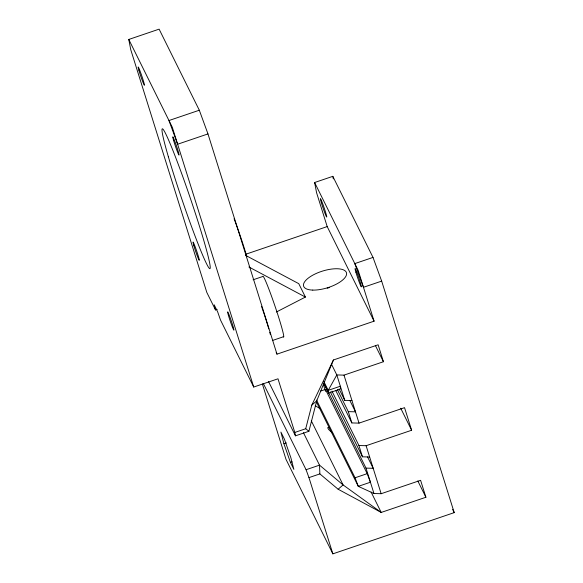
<?xml version="1.0" encoding="UTF-8"?>
<svg xmlns="http://www.w3.org/2000/svg" width="583" height="583" viewBox="0 0 583 583"><rect width="100%" height="100%" fill="white"/><g stroke="black" fill="none" stroke-linecap="round" stroke-linejoin="round"><path stroke-width="0.87" d="M333.432 359.973L316.729 400.834L308.903 431.274L295.457 435.836L294.809 432.44L305.711 428.738L311.781 405.149L333.432 359.973L378.127 344.793L383.432 361.73L343.992 375.131L336.806 374.935L331.574 364.39M311.781 405.149L316.729 400.834M303.43 432.688L319.52 465.154L319.87 473.913L338.133 489.239L343.088 484.932L311.3 420.817M276.357 312.014L305.412 297.068L298.766 283.666L245.436 255.267M217.175 309.376L215.499 309.945L206.827 292.455L130.738 49.642L128.777 39.455L159.115 29.15L199.313 110.223L207.971 133.922L276.983 354.151L374.082 321.175L358.159 270.352L314.616 182.523L332.82 176.336L373.011 257.416L381.668 281.108L454.223 512.632L332.849 553.85L285.962 459.258L262.343 383.898M199.313 110.223L168.968 120.528L177.626 144.227L207.971 133.922M245.56 254.312L327.194 226.583L374.082 321.175M253.088 279.796L262.795 276.502A32.094 1.807 71.2 0 1 275.016 306.184A32.094 1.807 71.2 0 1 283.236 336.77M373.011 257.416L354.807 263.596L363.464 287.295L381.668 281.108M272.37 340.516L283.702 336.668M215.499 309.945L214.165 304.792L217.627 311.774L220.491 320.009L253.722 387.039L277.996 378.797L294.809 432.44M320.599 391.076L325.452 389.422L367.203 473.651L370.424 482.228L358.29 486.353L316.445 401.949M328.528 393.073L340.661 388.948L340.341 386.23L328.207 390.355L328.528 393.073L323.703 383.352M283.928 443.743L280.911 432.076L284.373 439.057L290.851 457.706L293.876 469.373L290.414 462.392L283.928 443.743L286.362 442.92M335.75 390.472L351.848 422.937L359.033 423.127L404.544 407.67L411.627 430.254L366.109 445.718L358.924 445.521L331.967 391.149M290.414 462.392L292.032 461.845M263.429 383.694L306.075 469.716L319.52 465.154L343.088 484.932L381.209 512.435L425.903 497.255L420.598 480.319L381.151 493.714L373.965 493.524L358.29 486.353L355.069 477.776L316.525 400.025M332.849 553.85L308.961 477.615L319.87 473.913M355.069 477.776L367.203 473.651M339.131 388.985L344.764 400.346L351.95 400.543M337.44 389.728L348.306 411.642L355.492 411.831L349.829 400.419M330.277 391.893L362.466 456.817L369.651 457.006M324.163 383.709L366 468.113L373.186 468.302L367.53 456.883M329.155 427.754L327.646 427.652L328.455 429.285L332.718 433.351M248.897 266.978L305.412 297.068M338.133 489.239L381.209 512.435L371.109 492.052M315.228 405.615L320.577 409.04M305.711 428.738L308.903 431.274M375.35 345.428L383.432 361.73M452.605 509.367L454.223 512.632M400.71 408.238L411.627 430.254M417.822 480.946L425.903 497.255M323.784 381.428L328.207 390.355L336.806 374.935L344.764 400.346M128.777 39.455L172.313 127.283L253.722 387.039M276.182 352.54L276.983 354.151M268.501 381.464L295.457 435.836M306.075 469.716L308.961 477.615M327.194 226.583L316.576 192.703L314.616 182.523M343.992 375.131L359.033 423.127M366.109 445.718L381.151 493.714M348.306 411.642L351.848 422.937M358.924 445.521L362.466 456.817M366 468.113L373.965 493.524M323.164 383.84L325.248 390.486M332.82 176.336L333.308 178.886M325.452 389.422L325.693 391.463M327.216 288.213A22.467 8.709 -17.4 0 1 329.635 287.492M261.519 306.337A32.094 1.807 71.2 0 1 264.216 314.273M264.5 315.141A32.094 1.807 71.2 0 1 266.438 321.146M266.693 321.969A32.094 1.807 71.2 0 1 268.792 328.892M269.769 332.317A32.094 1.807 71.2 0 1 270.366 334.576M234.067 218.734A32.094 1.807 71.2 0 1 246.828 256.717M312.765 290.094A22.467 8.709 -17.4 0 0 346.55 274.491A22.467 8.709 -17.4 0 0 315.753 273.675A22.467 8.709 -17.4 0 0 312.765 290.094M168.363 156.754A73.822 4.154 71.2 0 0 209.013 268.005A73.822 4.154 71.2 0 0 180.723 170.972A73.822 4.154 71.2 0 0 168.363 156.754M138.994 70.689A9.627 0.539 71.2 0 0 144.3 85.198A9.627 0.539 71.2 0 0 140.605 72.54A9.627 0.539 71.2 0 0 138.994 70.689M173.603 140.503A9.627 0.539 71.2 0 0 178.908 155.012A9.627 0.539 71.2 0 0 175.213 142.354A9.627 0.539 71.2 0 0 173.603 140.503M355.907 272.276A9.627 0.539 71.2 0 0 361.205 286.785A9.627 0.539 71.2 0 0 357.517 274.127A9.627 0.539 71.2 0 0 355.907 272.276M321.291 202.461A9.627 0.539 71.2 0 0 326.597 216.971A9.627 0.539 71.2 0 0 322.909 204.312A9.627 0.539 71.2 0 0 321.291 202.461M228.463 315.556A9.627 0.539 71.2 0 0 233.761 330.065A9.627 0.539 71.2 0 0 230.074 317.407A9.627 0.539 71.2 0 0 228.463 315.556M193.855 245.742A9.627 0.539 71.2 0 0 199.153 260.251A9.627 0.539 71.2 0 0 195.465 247.593A9.627 0.539 71.2 0 0 193.855 245.742"/></g></svg>
